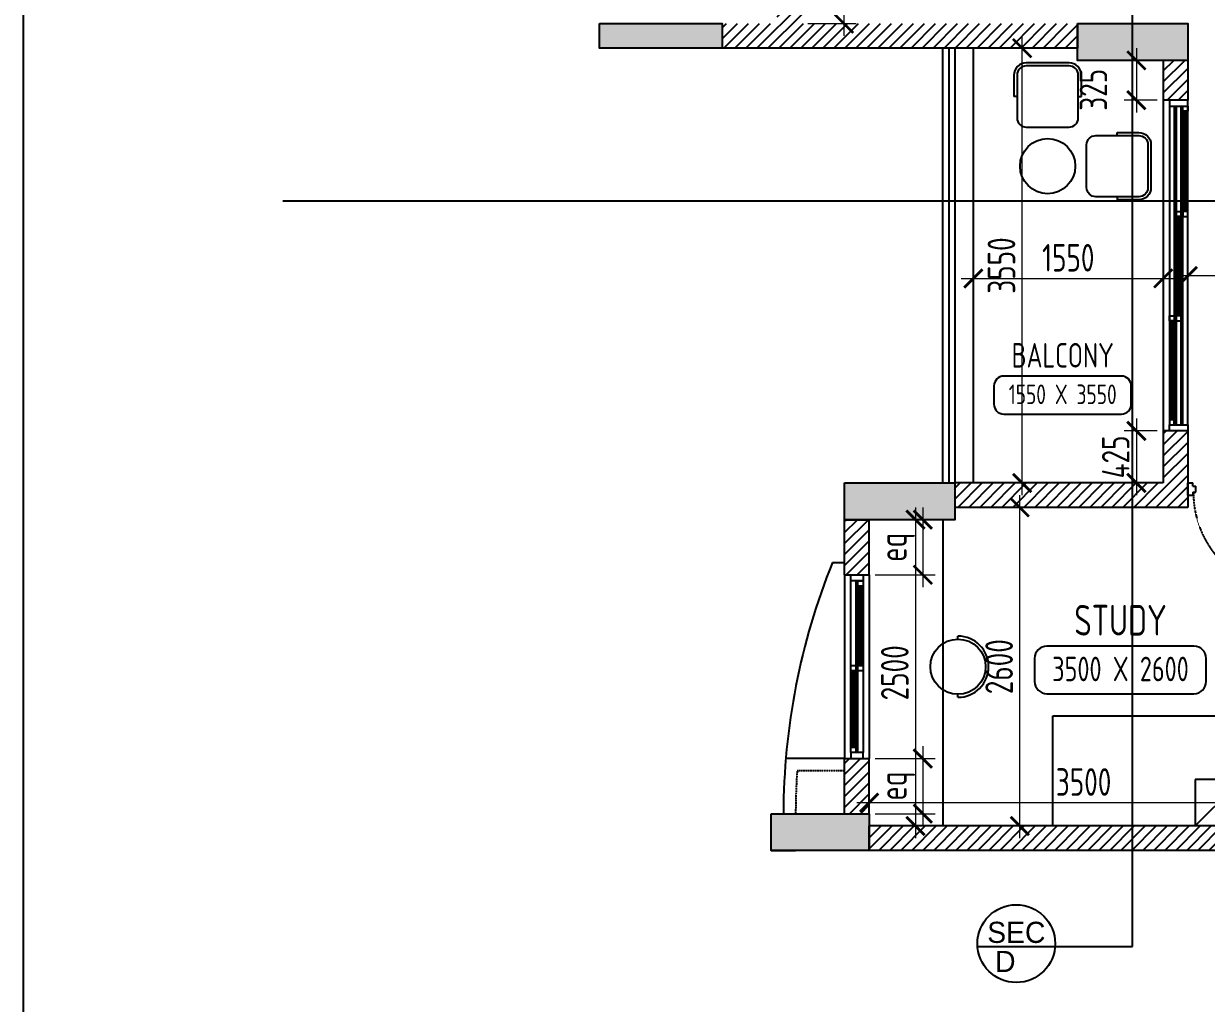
# Model space of a CAD drawing. Header units: millimetres. Extents: x -184691 to 158232, y -112569 to 33289.
# Drawn here: x -94423 to -84771, y -25756 to -17758 of the extents above; entities that cross this region are included whole.
import ezdxf
from ezdxf.enums import TextEntityAlignment as Align

# ---------------------------------------------------------------- set-up
doc = ezdxf.new("R2010")
doc.units = ezdxf.units.MM
doc.header["$LTSCALE"] = 10
doc.header["$PDMODE"] = 35
doc.header["$PDSIZE"] = 500
doc.linetypes.add('DASHED', pattern=[19.05, 12.7, -6.35])
doc.linetypes.add('HIDDEN', pattern=[9.525, 6.35, -3.175])
for name, color, linetype in [('07--DIM-1', 1, 'Continuous'), ('A--BLOCKWALL-1', 9, 'Continuous'), ('A--BLOCKWALL-2', 2, 'Continuous'), ('A--BLOCKWALL-3', 3, 'Continuous'), ('A--CONCRETE-HID', 9, 'HIDDEN'), ('A--DOWN', 34, 'Continuous'), ('A--FURNITURE-0', 253, 'Continuous'), ('A--GLAZING-0', 181, 'Continuous'), ('A--HANDRAIL-1', 9, 'Continuous'), ('A--HATCH-1', 8, 'Continuous'), ('A--SPACENUMBER', 2, 'Continuous'), ('A--SPACENUMBER-1', 8, 'Continuous'), ('A--SPACEREF', 3, 'Continuous'), ('A--Stucture', 9, 'Continuous'), ('A--TILING-1', 8, 'Continuous'), ('Typical floor Column Centre line$0$X-3rd Floor Column$0$A--COL250', 250, 'Continuous'), ('Typical floor Column Centre line$0$X-3rd Floor Column$0$A--CONCRETE-4', 4, 'Continuous')]:
    doc.layers.add(name, color=color, linetype=linetype)
doc.styles.add('ISO', font='isocp2.shx', dxfattribs={"width": 0.8})
doc.dimstyles.new('A-DIM-100', dxfattribs={"dimscale": 100, "dimtxt": 2.25, "dimasz": 1.5, "dimexe": 1, "dimexo": 0.5, "dimgap": 0, "dimtad": 0, "dimdec": 0, "dimzin": 12, "dimdsep": 46, "dimtxsty": 'ISO', "dimblk": 'ARCHTICK', "dimcen": 1, "dimdle": 1, "dimclrd": 8, "dimclre": 8, "dimclrt": 256, "dimadec": 0, "dimazin": 3, "dimtfac": 1, "dimtdec": 0, "dimtmove": 1, "dimatfit": 2, "dimfxl": 1, "dimtvp": 0.75, "dimtolj": 1, "dimtzin": 12, "dimlwd": 18, "dimlwe": 18, "dimarcsym": 0})
pattern_1 = [(45, (-75022.715, -24657.525), (-44.90128, 44.90128), [])]

# ---------------------------------------------------------------- blocks, each defined once
blk = doc.blocks.new('A$C142A61D3')
at = {"linetype": 'Continuous'}
for p, q in [((-2000, -450), (-2000, 450)), ((-2000, 450), (0, 450)), ((-460, 450), (-460, -70)), ((-50, 450), (-50, -450)), ((0, 450), (0, -450)), ((-460, 275), (-130, 275)), ((-130, 275), (-130, -295)), ((-840, -450), (-460, -70)), ((-840, -70), (-840, -450)), ((-460, -70), (-840, -70)), ((-510, -295), (-510, -120)), ((-130, -295), (-510, -295)), ((0, -450), (-2000, -450))]:
    blk.add_line(p, q, dxfattribs=at)
blk = doc.blocks.new('A$C383732B3')
for p, q in [((275, 250), (275, 275)), ((275, -250), (275, -275))]:
    blk.add_line(p, q)
blk.add_lwpolyline([(275, 275), (100, 275, 0.414214), (0, 175), (0, -175, 0.414214), (100, -275), (275, -275)], format="xyb")
blk.add_lwpolyline([(100, -250), (450, -250, 0.414214), (525, -175), (525, 175, 0.414214), (450, 250), (100, 250, 0.414214), (25, 175), (25, -175, 0.414214)], format="xyb", close=True)
blk = doc.blocks.new('A$C337B3EF4')
for p, q in [((0, 225), (0, 250)), ((0, -250), (0, -225))]:
    blk.add_line(p, q)
blk.add_circle((0, 0), 225)
blk.add_arc((0, 0), 250, 270, 90)
blk = doc.blocks.new('A$C722A6C0C')
at = {"layer": 'A--DOWN'}
for p, q in [((0, -1450), (0, -50)), ((42.7, -1450), (42.7, -50)), ((57.3, -1450), (57.3, -93)), ((100, -50), (100, -1450))]:
    blk.add_line(p, q, dxfattribs=at)
for points in [[(100, -50), (0, -50), (0, 0), (100, 0)], [(100, -93), (57.3, -93), (57.3, -50), (100, -50)], [(42.7, -784), (0, -784), (0, -741), (42.7, -741)], [(100, -784), (57.3, -784), (57.3, -741), (100, -741)], [(42.7, -1450), (0, -1450), (0, -1407), (42.7, -1407)], [(100, -1450), (0, -1450), (0, -1500), (100, -1500)]]:
    blk.add_lwpolyline(points, close=True, dxfattribs=at)
at = {"layer": 'A--GLAZING-0'}
for p, q in [((71.6, -93), (71.6, -741)), ((85.6, -93), (85.6, -741)), ((14.4, -784), (14.4, -1407)), ((28.4, -784), (28.4, -1407))]:
    blk.add_line(p, q, dxfattribs=at)
blk = doc.blocks.new('A$C34D21E7E')
at = {"layer": 'A--DOWN'}
for p, q in [((-150, 2450), (-150, -150)), ((-110, 2450), (-110, -150)), ((-95, 2450), (-95, -150)), ((-55, -150), (-55, 2450)), ((-40, -150), (-40, 2450)), ((0, -150), (0, 2450))]:
    blk.add_line(p, q, dxfattribs=at)
for points in [[(-150, 2450), (0, 2450), (0, 2500), (-150, 2500)], [(-40, 2450), (0, 2450), (0, 2410), (-40, 2410)], [(-95, 1590), (-55, 1590), (-55, 1550), (-95, 1550)], [(-40, 1550), (0, 1550), (0, 1590), (-40, 1590)], [(-150, 740), (-110, 740), (-110, 700), (-150, 700)], [(-95, 700), (-55, 700), (-55, 740), (-95, 740)], [(-150, -150), (-110, -150), (-110, -110), (-150, -110)], [(-150, -150), (0, -150), (0, -200), (-150, -200)]]:
    blk.add_lwpolyline(points, close=True, dxfattribs=at)
at = {"layer": 'A--GLAZING-0'}
for p, q in [((-25, 1590), (-25, 2410)), ((-15, 1590), (-15, 2410)), ((-80, 740), (-80, 1550)), ((-70, 740), (-70, 1550)), ((-135, -110), (-135, 700)), ((-125, -110), (-125, 700))]:
    blk.add_line(p, q, dxfattribs=at)
blk = doc.blocks.new('A$C1CBF2325')
at = {"layer": 'A--DOWN'}
for p, q in [((100, 0), (0, 0)), ((0, 0), (0, -42)), ((100, 0), (100, -42)), ((25, -42), (0, -42)), ((25, -42), (25, -67)), ((75, -67), (25, -67)), ((75, -42), (75, -67)), ((75, -42), (100, -42)), ((78.8, -46.2), (78.8, -67)), ((78.8, -46.2), (886, -46.2)), ((78.8, -67), (886, -67)), ((886, -67), (886, -46.2)), ((25, -858), (0, -858)), ((0, -900), (0, -858)), ((75, -833), (25, -833)), ((25, -858), (25, -833)), ((75, -858), (75, -833)), ((75, -858), (100, -858)), ((100, -900), (100, -858)), ((100, -900), (0, -900))]:
    blk.add_line(p, q, dxfattribs=at)
at = {"layer": 'A--DOWN', "color": 8, "linetype": 'DASHED', "ltscale": 0.005}
blk.add_arc((78.8, -46.2), 807.5, 269.73187, 358.52905, dxfattribs=at)
blk = doc.blocks.new('SPACE')
at = {"layer": 'A--SPACENUMBER-1'}
blk.add_lwpolyline([(-600, 0), (600, 0, 0.41421356), (700, 100), (700, 288.5, 0.41421356), (600, 388.5), (-600, 388.5, 0.41421356), (-700, 288.5), (-700, 100, 0.41421356), (-600, 0, -0.05251446)], format="xyb", dxfattribs=at)
at = {"layer": 'A--SPACENUMBER', "style": 'ISO', "width": 0.8, "flags": 4}
blk.add_attdef('01', text='', height=250, dxfattribs=at).set_placement((0.455, 202.41), align=Align.MIDDLE)
at = {"layer": 'A--SPACEREF', "style": 'ISO', "width": 0.8, "flags": 4}
blk.add_attdef('S', text='', height=300, dxfattribs=at).set_placement((1.35, 474.975), align=Align.CENTER)
blk = doc.blocks.new('_ArchTick')
at = {"color": 0, "const_width": 0.15}
blk.add_lwpolyline([(-0.5, -0.5), (0.5, 0.5)], dxfattribs=at)
blk = doc.blocks.new('*D244')
at = {"layer": '07--DIM-1', "color": 8, "lineweight": 18}
for p, q in [((-84922.7, -19957.5), (-84922.7, -19717.8)), ((-80072.7, -19957.5), (-80072.7, -19717.8)), ((-79972.7, -19817.8), (-85022.7, -19817.8))]:
    blk.add_line(p, q, dxfattribs=at)
at = {"layer": 'Defpoints', "color": 0}
for p in [(-84922.7, -19817.8), (-84922.7, -20007.5), (-80072.7, -20007.5)]:
    blk.add_point(p, dxfattribs=at)
at = {"layer": '07--DIM-1', "color": 8, "lineweight": 18, "xscale": 150, "yscale": 150, "zscale": 150, "rotation": 180}
blk.add_blockref('_ArchTick', (-84922.7, -19817.8), dxfattribs=at)
at = {"layer": '07--DIM-1', "color": 8, "lineweight": 18, "xscale": 150, "yscale": 150, "zscale": 150}
blk.add_blockref('_ArchTick', (-80072.7, -19817.8), dxfattribs=at)
at = {"layer": '07--DIM-1', "insert": (-82497.7, -19649), "char_height": 225, "attachment_point": 5, "style": 'ISO'}
blk.add_mtext('\\A1;4850', dxfattribs=at)
blk = doc.blocks.new('*D248')
at = {"layer": '07--DIM-1', "color": 8, "lineweight": 18}
for p, q in [((-87727.9, -17857.5), (-87727.9, -14307.5)), ((-88022.7, -14407.5), (-87627.9, -14407.5)), ((-88022.7, -17757.5), (-87627.9, -17757.5))]:
    blk.add_line(p, q, dxfattribs=at)
at = {"layer": 'Defpoints', "color": 0}
for p in [(-88072.7, -14407.5), (-87727.9, -14407.5), (-88072.7, -17757.5)]:
    blk.add_point(p, dxfattribs=at)
at = {"layer": '07--DIM-1', "color": 8, "lineweight": 18, "xscale": 150, "yscale": 150, "zscale": 150}
for p, rotation in [((-87727.9, -14407.5), 90), ((-87727.9, -17757.5), 270)]:
    blk.add_blockref('_ArchTick', p, dxfattribs=dict(at, rotation=rotation))
at = {"layer": '07--DIM-1', "insert": (-87896.7, -16082.5), "char_height": 225, "attachment_point": 5, "rotation": 90, "style": 'ISO'}
blk.add_mtext('\\A1;3350', dxfattribs=at)
blk = doc.blocks.new('*D255')
at = {"layer": '07--DIM-1', "color": 8, "lineweight": 18}
for p, q in [((-87144.5, -21707.5), (-87144.5, -24407.5)), ((-87572.7, -21807.5), (-87044.5, -21807.5)), ((-87472.7, -24307.5), (-87044.5, -24307.5))]:
    blk.add_line(p, q, dxfattribs=at)
at = {"layer": 'Defpoints', "color": 0}
for p in [(-87622.7, -21807.5), (-87522.7, -24307.5), (-87144.5, -24307.5)]:
    blk.add_point(p, dxfattribs=at)
at = {"layer": '07--DIM-1', "color": 8, "lineweight": 18, "xscale": 150, "yscale": 150, "zscale": 150}
for p, rotation in [((-87144.5, -21807.5), 90), ((-87144.5, -24307.5), 270)]:
    blk.add_blockref('_ArchTick', p, dxfattribs=dict(at, rotation=rotation))
at = {"layer": '07--DIM-1', "insert": (-87313.3, -23057.5), "char_height": 225, "attachment_point": 5, "rotation": 90, "style": 'ISO'}
blk.add_mtext('\\A1;2500', dxfattribs=at)
blk = doc.blocks.new('*D261')
at = {"layer": '07--DIM-1', "color": 8, "lineweight": 18}
for p, q in [((-86672.7, -19583.8), (-86672.7, -19937.6)), ((-85122.7, -19583.8), (-85122.7, -19937.6)), ((-86772.7, -19837.6), (-85022.7, -19837.6))]:
    blk.add_line(p, q, dxfattribs=at)
at = {"layer": 'Defpoints', "color": 0}
for p in [(-86672.7, -19533.8), (-85122.7, -19533.8), (-85122.7, -19837.6)]:
    blk.add_point(p, dxfattribs=at)
at = {"layer": '07--DIM-1', "color": 8, "lineweight": 18, "xscale": 150, "yscale": 150, "zscale": 150, "rotation": 180}
blk.add_blockref('_ArchTick', (-86672.7, -19837.6), dxfattribs=at)
at = {"layer": '07--DIM-1', "color": 8, "lineweight": 18, "xscale": 150, "yscale": 150, "zscale": 150}
blk.add_blockref('_ArchTick', (-85122.7, -19837.6), dxfattribs=at)
at = {"layer": '07--DIM-1', "insert": (-85897.7, -19668.9), "char_height": 225, "attachment_point": 5, "style": 'ISO'}
blk.add_mtext('\\A1;1550', dxfattribs=at)
blk = doc.blocks.new('*D262')
at = {"layer": '07--DIM-1', "color": 8, "lineweight": 18}
for p, q in [((-86273.9, -21607.5), (-86273.9, -17857.5)), ((-86622.7, -17957.5), (-86173.9, -17957.5)), ((-86622.7, -21507.5), (-86173.9, -21507.5))]:
    blk.add_line(p, q, dxfattribs=at)
at = {"layer": 'Defpoints', "color": 0}
for p in [(-86672.7, -17957.5), (-86273.9, -17957.5), (-86672.7, -21507.5)]:
    blk.add_point(p, dxfattribs=at)
at = {"layer": '07--DIM-1', "color": 8, "lineweight": 18, "xscale": 150, "yscale": 150, "zscale": 150}
for p, rotation in [((-86273.9, -17957.5), 90), ((-86273.9, -21507.5), 270)]:
    blk.add_blockref('_ArchTick', p, dxfattribs=dict(at, rotation=rotation))
at = {"layer": '07--DIM-1', "insert": (-86442.7, -19732.5), "char_height": 225, "attachment_point": 5, "rotation": 90, "style": 'ISO'}
blk.add_mtext('\\A1;3550', dxfattribs=at)
blk = doc.blocks.new('*D263')
at = {"layer": '07--DIM-1', "color": 8, "lineweight": 18}
for p, q in [((-87084.8, -21707.5), (-87084.8, -22357.5)), ((-87472.7, -21807.5), (-86984.8, -21807.5)), ((-87472.7, -22257.5), (-86984.8, -22257.5))]:
    blk.add_line(p, q, dxfattribs=at)
at = {"layer": 'Defpoints', "color": 0}
for p in [(-87522.7, -21807.5), (-87522.7, -22257.5), (-87084.8, -22257.5)]:
    blk.add_point(p, dxfattribs=at)
at = {"layer": '07--DIM-1', "color": 8, "lineweight": 18, "xscale": 150, "yscale": 150, "zscale": 150}
for p, rotation in [((-87084.8, -21807.5), 90), ((-87084.8, -22257.5), 270)]:
    blk.add_blockref('_ArchTick', p, dxfattribs=dict(at, rotation=rotation))
at = {"layer": '07--DIM-1', "insert": (-87295.7, -22032.5), "char_height": 225, "attachment_point": 5, "rotation": 90, "style": 'ISO'}
blk.add_mtext('\\A1;eq', dxfattribs=at)
blk = doc.blocks.new('*D264')
at = {"layer": '07--DIM-1', "color": 8, "lineweight": 18}
for p, q in [((-87084.8, -23657.5), (-87084.8, -24307.5)), ((-87472.7, -23757.5), (-86984.8, -23757.5)), ((-87472.7, -24207.5), (-86984.8, -24207.5))]:
    blk.add_line(p, q, dxfattribs=at)
at = {"layer": 'Defpoints', "color": 0}
for p in [(-87522.7, -23757.5), (-87522.7, -24207.5), (-87084.8, -24207.5)]:
    blk.add_point(p, dxfattribs=at)
at = {"layer": '07--DIM-1', "color": 8, "lineweight": 18, "xscale": 150, "yscale": 150, "zscale": 150}
for p, rotation in [((-87084.8, -23757.5), 90), ((-87084.8, -24207.5), 270)]:
    blk.add_blockref('_ArchTick', p, dxfattribs=dict(at, rotation=rotation))
at = {"layer": '07--DIM-1', "insert": (-87295.7, -23982.5), "char_height": 225, "attachment_point": 5, "rotation": 90, "style": 'ISO'}
blk.add_mtext('\\A1;eq', dxfattribs=at)
blk = doc.blocks.new('*D265')
at = {"layer": '07--DIM-1', "color": 8, "lineweight": 18}
for p, q in [((-85341.8, -20982.5), (-85341.8, -21607.5)), ((-85172.7, -21082.5), (-85441.8, -21082.5)), ((-85172.7, -21507.5), (-85441.8, -21507.5))]:
    blk.add_line(p, q, dxfattribs=at)
at = {"layer": 'Defpoints', "color": 0}
for p in [(-85122.7, -21082.5), (-85341.8, -21507.5), (-85122.7, -21507.5)]:
    blk.add_point(p, dxfattribs=at)
at = {"layer": '07--DIM-1', "color": 8, "lineweight": 18, "xscale": 150, "yscale": 150, "zscale": 150}
for p, rotation in [((-85341.8, -21082.5), 90), ((-85341.8, -21507.5), 270)]:
    blk.add_blockref('_ArchTick', p, dxfattribs=dict(at, rotation=rotation))
at = {"layer": '07--DIM-1', "insert": (-85510.6, -21295), "char_height": 225, "attachment_point": 5, "rotation": 90, "style": 'ISO'}
blk.add_mtext('\\A1;425', dxfattribs=at)
blk = doc.blocks.new('*D266')
at = {"layer": '07--DIM-1', "color": 8, "lineweight": 18}
for p, q in [((-85341.8, -17957.5), (-85341.8, -18482.5)), ((-85172.7, -18057.5), (-85441.8, -18057.5)), ((-85172.7, -18382.5), (-85441.8, -18382.5))]:
    blk.add_line(p, q, dxfattribs=at)
at = {"layer": 'Defpoints', "color": 0}
for p in [(-85122.7, -18057.5), (-85341.8, -18382.5), (-85122.7, -18382.5)]:
    blk.add_point(p, dxfattribs=at)
at = {"layer": '07--DIM-1', "color": 8, "lineweight": 18, "xscale": 150, "yscale": 150, "zscale": 150}
for p, rotation in [((-85341.8, -18057.5), 90), ((-85341.8, -18382.5), 270)]:
    blk.add_blockref('_ArchTick', p, dxfattribs=dict(at, rotation=rotation))
at = {"layer": '07--DIM-1', "insert": (-85692.8, -18297.8), "char_height": 225, "attachment_point": 5, "rotation": 90, "style": 'ISO'}
blk.add_mtext('\\A1;325', dxfattribs=at)
blk = doc.blocks.new('*D271')
at = {"layer": '07--DIM-1', "color": 8, "lineweight": 18}
for p, q in [((-87522.7, -24257.5), (-87522.7, -24017.5)), ((-84022.7, -24257.5), (-84022.7, -24017.5)), ((-87622.7, -24117.5), (-83922.7, -24117.5))]:
    blk.add_line(p, q, dxfattribs=at)
at = {"layer": 'Defpoints', "color": 0}
for p in [(-84022.7, -24117.5), (-87522.7, -24307.5), (-84022.7, -24307.5)]:
    blk.add_point(p, dxfattribs=at)
at = {"layer": '07--DIM-1', "color": 8, "lineweight": 18, "xscale": 150, "yscale": 150, "zscale": 150, "rotation": 180}
blk.add_blockref('_ArchTick', (-87522.7, -24117.5), dxfattribs=at)
at = {"layer": '07--DIM-1', "color": 8, "lineweight": 18, "xscale": 150, "yscale": 150, "zscale": 150}
blk.add_blockref('_ArchTick', (-84022.7, -24117.5), dxfattribs=at)
at = {"layer": '07--DIM-1', "insert": (-85772.7, -23948.8), "char_height": 225, "attachment_point": 5, "style": 'ISO'}
blk.add_mtext('\\A1;3500', dxfattribs=at)
blk = doc.blocks.new('*D272')
at = {"layer": '07--DIM-1', "color": 8, "lineweight": 18}
for p, q in [((-86293.3, -24407.5), (-86293.3, -21607.5)), ((-86772.7, -21707.5), (-86193.3, -21707.5)), ((-86872.7, -24307.5), (-86193.3, -24307.5))]:
    blk.add_line(p, q, dxfattribs=at)
at = {"layer": 'Defpoints', "color": 0}
for p in [(-86822.7, -21707.5), (-86293.3, -21707.5), (-86922.7, -24307.5)]:
    blk.add_point(p, dxfattribs=at)
at = {"layer": '07--DIM-1', "color": 8, "lineweight": 18, "xscale": 150, "yscale": 150, "zscale": 150}
for p, rotation in [((-86293.3, -21707.5), 90), ((-86293.3, -24307.5), 270)]:
    blk.add_blockref('_ArchTick', p, dxfattribs=dict(at, rotation=rotation))
at = {"layer": '07--DIM-1', "insert": (-86462, -23007.5), "char_height": 225, "attachment_point": 5, "rotation": 90, "style": 'ISO'}
blk.add_mtext('\\A1;2600', dxfattribs=at)

msp = doc.modelspace()

# ---------------------------------------------------------------- hatches: boundary and pattern name
at = {"layer": 'A--HATCH-1'}
h = msp.add_hatch(dxfattribs=at)
h.set_pattern_fill('ANSI31', color=256, scale=20, style=0)
h.set_pattern_definition(pattern_1)
h.paths.add_polyline_path([(-85822.7, -17957.5), (-88722.7, -17957.5), (-88722.7, -17757.5), (-88272.7, -17757.5), (-88272.7, -16207.5), (-88072.7, -16207.5), (-88072.7, -17757.5), (-85822.7, -17757.5)])
h = msp.add_hatch(dxfattribs=at)
h.set_pattern_fill('ANSI31', color=256, scale=20, style=0)
h.set_pattern_definition(pattern_1)
h.paths.add_polyline_path([(-84922.7, -18057.5), (-85122.7, -18057.5), (-85122.7, -18382.5), (-84922.7, -18382.5)])
h = msp.add_hatch(dxfattribs=at)
h.set_pattern_fill('ANSI31', color=256, scale=20, style=0)
h.set_pattern_definition(pattern_1)
h.paths.add_polyline_path([(-86822.7, -21507.5), (-86822.7, -21707.5), (-84922.7, -21707.5), (-84922.7, -21082.5), (-85122.7, -21082.5), (-85122.7, -21507.5)])
h = msp.add_hatch(dxfattribs=at)
h.set_pattern_fill('ANSI31', color=256, scale=20, style=0)
h.set_pattern_definition(pattern_1)
h.paths.add_polyline_path([(-87522.7, -22257.5), (-87522.7, -21807.5), (-87722.7, -21807.5), (-87722.7, -22257.5)])
h = msp.add_hatch(dxfattribs=at)
h.set_pattern_fill('ANSI31', color=256, scale=20, style=0)
h.set_pattern_definition(pattern_1)
h.paths.add_polyline_path([(-87522.7, -24207.5), (-87522.7, -23757.5), (-87722.7, -23757.5), (-87722.7, -24207.5)])
h = msp.add_hatch(dxfattribs=at)
h.set_pattern_fill('ANSI31', color=256, scale=20, style=0)
h.set_pattern_definition(pattern_1)
h.paths.add_polyline_path([(-84022.7, -24307.5), (-87522.7, -24307.5), (-87522.7, -24507.5), (-84022.7, -24507.5)])
at = {"layer": 'Typical floor Column Centre line$0$X-3rd Floor Column$0$A--COL250'}
h = msp.add_hatch(color=256, dxfattribs=at)
h.dxf.hatch_style = 1
h.paths.add_polyline_path([(-89722.7, -17757.5), (-88722.7, -17757.5), (-88722.7, -17957.5), (-89722.7, -17957.5)])
h = msp.add_hatch(color=256, dxfattribs=at)
h.dxf.hatch_style = 1
h.paths.add_polyline_path([(-85822.7, -17757.5), (-84922.7, -17757.5), (-84922.7, -18057.5), (-85822.7, -18057.5)])
h = msp.add_hatch(color=256, dxfattribs=at)
h.dxf.hatch_style = 1
h.paths.add_polyline_path([(-87722.7, -21507.5), (-86822.7, -21507.5), (-86822.7, -21807.5), (-87722.7, -21807.5)])
h = msp.add_hatch(color=256, dxfattribs=at)
h.dxf.hatch_style = 1
h.paths.add_polyline_path([(-88322.7, -24207.5), (-87522.7, -24207.5), (-87522.7, -24507.5), (-88322.7, -24507.5)])

# ---------------------------------------------------------------- linework, layer by layer
at = {"color": 6}
for p, q in [((-85372.7, -25291.1), (-85372.7, -9360.4)), ((-92307.2, -19204.1), (-76337, -19204.1)), ((-86638.6, -25291.1), (-86005.8, -25291.1)), ((-86005.8, -25291.1), (-85372.7, -25291.1))]:
    msp.add_line(p, q, dxfattribs=at)
msp.add_line((-87688.8, -19204.1), (-76337, -19204.1))
msp.add_lwpolyline([(-94423, -7000.3), (-75493.2, -7000.3), (-75493.2, -27214.4), (-94423, -27214.4)], close=True)
msp.add_circle((-86322.2, -25268.5), 317.2, dxfattribs=at)
at = {"layer": 'A--BLOCKWALL-1'}
for p, q in [((-86672.7, -17957.5), (-86672.7, -21507.5)), ((-87722.7, -22257.5), (-87722.7, -23757.5)), ((-87522.7, -22257.5), (-87522.7, -23757.5))]:
    msp.add_line(p, q, dxfattribs=at)
at = {"layer": 'A--BLOCKWALL-2'}
for p, q in [((-87822.7, -22157.5), (-87722.7, -22157.5)), ((-87722.7, -23757.5), (-88203.2, -23757.5))]:
    msp.add_line(p, q, dxfattribs=at)
msp.add_arc((-82690.7, -24223.1), 5532.1, 158.0753, 179.83825, dxfattribs=at)
at = {"layer": 'A--BLOCKWALL-3'}
for p, q in [((-88722.7, -17757.5), (-88722.7, -17957.5)), ((-85822.7, -17757.5), (-85822.7, -17957.5)), ((-85822.7, -17957.5), (-88722.7, -17957.5)), ((-85122.7, -18057.5), (-85122.7, -18382.5)), ((-84922.7, -18057.5), (-85122.7, -18057.5)), ((-84922.7, -18057.5), (-84922.7, -18382.5)), ((-84922.7, -18382.5), (-85122.7, -18382.5)), ((-85122.7, -21082.5), (-85122.7, -21507.5)), ((-84922.7, -21082.5), (-85122.7, -21082.5)), ((-84922.7, -21082.5), (-84922.7, -21707.5)), ((-85122.7, -21507.5), (-86822.7, -21507.5)), ((-86822.7, -21507.5), (-86822.7, -21707.5)), ((-84922.7, -21707.5), (-86822.7, -21707.5)), ((-87722.7, -21807.5), (-87522.7, -21807.5)), ((-87722.7, -22257.5), (-87722.7, -21807.5)), ((-87522.7, -22257.5), (-87522.7, -21807.5)), ((-87722.7, -22257.5), (-87522.7, -22257.5)), ((-87722.7, -23757.5), (-87522.7, -23757.5)), ((-87722.7, -24207.5), (-87722.7, -23757.5)), ((-87522.7, -24207.5), (-87522.7, -23757.5)), ((-87722.7, -24207.5), (-87522.7, -24207.5)), ((-87522.7, -24507.5), (-87522.7, -24307.5)), ((-84022.7, -24307.5), (-87522.7, -24307.5)), ((-88322.7, -24507.5), (-88122.7, -24507.5)), ((-84022.7, -24507.5), (-87522.7, -24507.5))]:
    msp.add_line(p, q, dxfattribs=at)
at = {"layer": 'A--CONCRETE-HID', "ltscale": 0.01}
msp.add_line((-87722.7, -23857.5), (-88110.5, -23857.5), dxfattribs=at)
msp.add_arc((-82690.7, -24223.1), 5432.1, 176.14069, 179.83528, dxfattribs=at)
at = {"layer": 'A--FURNITURE-0'}
msp.add_line((-86922.7, -21807.5), (-86922.7, -24307.5), dxfattribs=at)
msp.add_circle((-86065.9, -18920.7), 225, dxfattribs=at)
at = {"layer": 'A--HANDRAIL-1', "color": 1}
for p, q in [((-86872.7, -17957.5), (-86872.7, -21507.5)), ((-86822.7, -17957.5), (-86822.7, -21507.5))]:
    msp.add_line(p, q, dxfattribs=at)
at = {"layer": 'A--Stucture', "linetype": 'Continuous', "ltscale": 0.5}
msp.add_line((-86922.7, -21507.5), (-86922.7, -17957.5), dxfattribs=at)
at = {"layer": 'A--TILING-1'}
msp.add_line((-85122.7, -18382.5), (-85122.7, -21082.5), dxfattribs=at)
at = {"layer": 'Typical floor Column Centre line$0$X-3rd Floor Column$0$A--CONCRETE-4'}
for points in [[(-89722.7, -17757.5), (-88722.7, -17757.5), (-88722.7, -17957.5), (-89722.7, -17957.5)], [(-85822.7, -17757.5), (-84922.7, -17757.5), (-84922.7, -18057.5), (-85822.7, -18057.5)], [(-87722.7, -21507.5), (-86822.7, -21507.5), (-86822.7, -21807.5), (-87722.7, -21807.5)], [(-88322.7, -24207.5), (-87522.7, -24207.5), (-87522.7, -24507.5), (-88322.7, -24507.5)]]:
    msp.add_lwpolyline(points, close=True, dxfattribs=at)

# ---------------------------------------------------------------- block references
at = {"layer": 'A--DOWN'}
for name, p in [('A$C34D21E7E', (-84922.7, -20882.5)), ('A$C722A6C0C', (-87672.7, -22257.5))]:
    msp.add_blockref(name, p, dxfattribs=at)
at = {"layer": 'A--DOWN', "extrusion": (0, 0, -1), "xscale": -1, "zscale": -1, "rotation": 90}
msp.add_blockref('A$C1CBF2325', (84022.7, -21507.5), dxfattribs=at)
at = {"layer": 'A--FURNITURE-0', "extrusion": (0, 0, -1), "xscale": -1, "zscale": -1, "rotation": 90}
msp.add_blockref('A$C383732B3', (86065.9, -18077.5), dxfattribs=at)
at = {"layer": 'A--FURNITURE-0', "xscale": -1}
msp.add_blockref('A$C383732B3', (-85222.7, -18920.7), dxfattribs=at)
at = {"layer": 'A--FURNITURE-0'}
for name, p in [('A$C337B3EF4', (-86797.7, -23007.5)), ('A$C142A61D3', (-84022.7, -23857.5))]:
    msp.add_blockref(name, p, dxfattribs=at)
at = {"layer": 'A--SPACEREF'}
ref = msp.add_blockref('SPACE', (-85943.9, -20945.3), dxfattribs=dict(at, xscale=0.8000000000029104, yscale=0.7999999999999545, zscale=0.8))
ref.add_attrib('01', '1550 X 3550', dxfattribs={"layer": 'A--SPACENUMBER', "height": 160, "style": 'ISO', "width": 0.8, "flags": 4}).set_placement((-85943.3, -20783.4), align=Align.MIDDLE)
ref.add_attrib('S', 'BALCONY', dxfattribs={"height": 200, "style": 'ISO', "width": 0.8, "flags": 4}).set_placement((-85942.6, -20565.3), align=Align.CENTER)
ref = msp.add_blockref('SPACE', (-85472.4, -23228.3), dxfattribs=at)
ref.add_attrib('01', '3500 X 2600', dxfattribs={"layer": 'A--SPACENUMBER', "height": 200, "style": 'ISO', "width": 0.8, "flags": 4}).set_placement((-85471.7, -23025.9), align=Align.MIDDLE)
ref.add_attrib('S', 'STUDY', dxfattribs={"height": 250, "style": 'ISO', "width": 0.8, "flags": 4}).set_placement((-85470.8, -22753.3), align=Align.CENTER)

# ---------------------------------------------------------------- texts
for s, p in [('SEC', (-86558.8, -25262.7)), (' D ', (-86558.8, -25500.1))]:
    msp.add_text(s, height=172.62, dxfattribs=at).set_placement(p)

# ---------------------------------------------------------------- dimensions: what is measured, and where the dimension line sits
at = {"layer": '07--DIM-1'}
for base, p1, p2, angle, picture, middle in [((-87727.9, -14407.5), (-88072.7, -17757.5), (-88072.7, -14407.5), 90, '*D248', (-87896.7, -16082.5)), ((-84922.7, -19817.8), (-80072.7, -20007.5), (-84922.7, -20007.5), 180, '*D244', (-82497.7, -19649)), ((-86293.3, -21707.5), (-86922.7, -24307.5), (-86822.7, -21707.5), 90, '*D272', (-86462, -23007.5)), ((-87144.5, -24307.5), (-87622.7, -21807.5), (-87522.7, -24307.5), 90, '*D255', (-87313.3, -23057.5))]:
    dim = msp.add_linear_dim(base=base, p1=p1, p2=p2, angle=angle, dimstyle='A-DIM-100', dxfattribs=at)
    dim.commit()
    dim.dimension.update_dxf_attribs({"geometry": picture, "text_midpoint": middle})
for p1, p2, distance, picture, middle in [((-86672.7, -21507.5), (-86672.7, -17957.5), -398.8, '*D262', (-86442.7, -19732.5)), ((-85122.7, -21082.5), (-85122.7, -21507.5), -219.1, '*D265', (-85510.6, -21295))]:
    dim = msp.add_aligned_dim(p1=p1, p2=p2, distance=distance, dimstyle='A-DIM-100', dxfattribs=at)
    dim.commit()
    dim.dimension.update_dxf_attribs({"geometry": picture, "text_midpoint": middle})
dim = msp.add_linear_dim(base=(-85341.8, -18382.5), p1=(-85122.7, -18057.5), p2=(-85122.7, -18382.5), angle=270, dimstyle='A-DIM-100', dxfattribs=at)
dim.commit()
dim.dimension.update_dxf_attribs({"geometry": '*D266', "text_midpoint": (-85524, -18297.8), "dimtype": 161})
for base, p1, p2, picture, middle in [((-85122.7, -19837.6), (-86672.7, -19533.8), (-85122.7, -19533.8), '*D261', (-85897.7, -19668.9)), ((-84022.7, -24117.5), (-87522.7, -24307.5), (-84022.7, -24307.5), '*D271', (-85772.7, -23948.8))]:
    dim = msp.add_linear_dim(base=base, p1=p1, p2=p2, dimstyle='A-DIM-100', dxfattribs=at)
    dim.commit()
    dim.dimension.update_dxf_attribs({"geometry": picture, "text_midpoint": middle})
for base, p1, p2, picture, middle in [((-87084.8, -22257.5), (-87522.7, -21807.5), (-87522.7, -22257.5), '*D263', (-87295.7, -22032.5)), ((-87084.8, -24207.5), (-87522.7, -23757.5), (-87522.7, -24207.5), '*D264', (-87295.7, -23982.5))]:
    dim = msp.add_linear_dim(base=base, p1=p1, p2=p2, angle=90, text='eq', dimstyle='A-DIM-100', dxfattribs=at)
    dim.commit()
    dim.dimension.update_dxf_attribs({"geometry": picture, "text_midpoint": middle})

doc.saveas('drawing.dxf')
